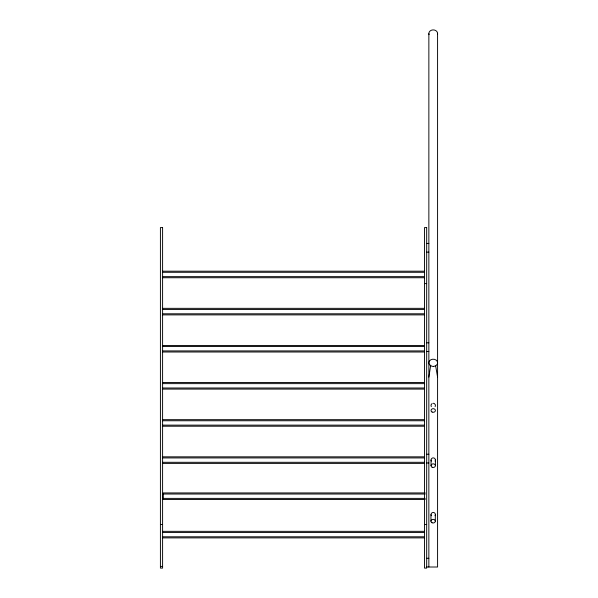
<?xml version="1.0" encoding="UTF-8"?>
<svg xmlns="http://www.w3.org/2000/svg" width="598" height="598" viewBox="0 0 598 598"><rect width="100%" height="100%" fill="white"/><g stroke="black" fill="none" stroke-linecap="round" stroke-linejoin="round"><path stroke-width="0.9" d="M428.856 377.106L430.724 365.161M426.673 243.408L428.856 243.408M426.673 252.139L428.856 252.139M162.596 271.193L424.535 271.193M162.596 272.284L424.535 272.284M162.596 276.65L424.535 276.65M162.596 277.741L424.535 277.741M424.49 283.594L426.673 283.594M162.596 308.336L424.535 308.336M162.596 309.428L424.535 309.428M162.596 313.793L424.535 313.793M162.596 314.884L424.535 314.884M426.673 342.811L428.856 342.811M162.596 345.457L424.535 345.457M162.596 346.548L424.535 346.548M162.596 350.914L424.535 350.914M426.673 351.542L428.856 351.542M162.596 352.005L424.535 352.005M162.596 382.541L424.535 382.541M162.596 383.632L424.535 383.632M162.596 387.997L424.535 387.997M162.596 389.089L424.535 389.089M162.596 419.669L424.535 419.669M162.596 420.76L424.535 420.76M162.596 425.126L424.535 425.126M162.596 426.217L424.535 426.217M426.673 454.241L428.856 454.241M162.596 456.835L424.535 456.835M162.596 457.933L424.535 457.933M162.596 462.299L424.535 462.299M426.673 462.972L428.856 462.972M162.596 463.39L424.535 463.39M425.193 492.931L163.261 492.931L163.261 499.48L425.193 499.48M163.261 494.023L425.193 494.023M163.261 498.388L425.193 498.388M160.413 524.446L162.596 524.446M424.49 524.446L426.673 524.446M162.596 531.338L424.535 531.338M162.596 532.429L424.535 532.429M162.596 536.795L424.535 536.795M162.596 537.886L424.535 537.886M426.673 558.278L428.856 558.278M160.413 566.418L162.596 566.418M426.673 567.009L437.587 567.009L437.579 33.301M435.688 366.081L437.587 377.106M435.404 460.049L435.404 465.655M435.314 514.646L435.314 521.187M431.038 460.049L431.038 465.655M430.949 514.646L430.949 521.187M428.863 33.705L428.856 567.009M429.072 34.632A4.365 3.61 0 0 1 432.974 29.9A4.365 3.61 0 0 1 437.497 34.236M431.33 515.715A2.183 2.183 0 0 1 433.221 512.441A2.183 2.183 0 0 1 435.112 515.715M435.112 404.39A2.183 2.183 0 0 1 435.112 406.573M431.33 406.573A2.183 2.183 0 0 1 431.33 404.39M431.674 403.942A2.183 2.183 0 0 1 432.13 403.59M433.221 403.299A2.183 2.183 0 0 1 433.782 403.373M434.312 403.59A2.183 2.183 0 0 1 434.761 403.942M431.33 461.14A2.183 2.183 0 0 1 433.221 457.866A2.183 2.183 0 0 1 435.112 461.14M162.596 227.584L160.413 227.584L160.413 568.1L162.596 568.1L162.596 227.584M426.673 227.584L424.49 227.584L424.49 568.1L426.673 568.1L426.673 227.584M433.468 366.41L432.332 366.342A4.365 3.61 0 0 1 429.723 360.646A4.365 3.61 0 0 1 437.063 361.102A4.365 3.61 0 0 1 433.468 366.41M432.13 412.052L431.674 411.76A2.183 1.809 0 0 1 432.474 408.793A2.183 1.809 0 0 1 435.396 410.647A2.183 1.809 0 0 1 432.13 412.052M432.13 467.217L431.674 466.933A2.183 1.809 0 0 1 432.474 463.958A2.183 1.809 0 0 1 435.396 465.812A2.183 1.809 0 0 1 432.13 467.217M432.04 522.749L431.584 522.465A2.183 1.809 0 0 1 432.384 519.49A2.183 1.809 0 0 1 435.307 521.344A2.183 1.809 0 0 1 432.04 522.749"/></g></svg>
